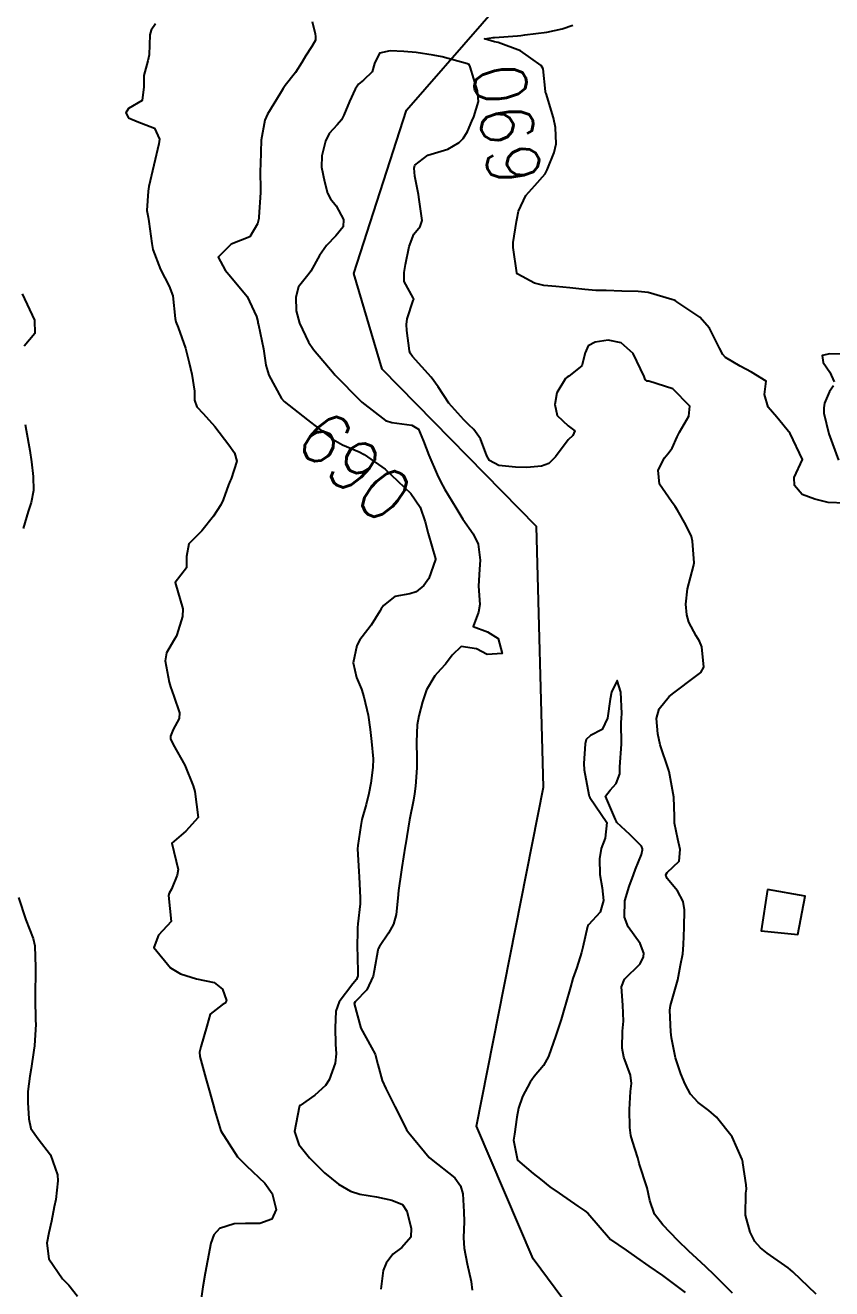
# Model space of a CAD drawing. Header units: metres. Extents: x 298520 to 308411, y 7433745 to 7450750.
# Drawn here: x 300115.2 to 300177.1, y 7448917.9 to 7449014.9 of the extents above; entities that cross this region are included whole.
import ezdxf
from ezdxf.enums import TextEntityAlignment as Align

# ---------------------------------------------------------------- set-up
doc = ezdxf.new("R2010")
doc.units = ezdxf.units.M
doc.header["$LTSCALE"] = 10
for name, color, linetype in [('Cotas', 45, 'Continuous'), ('Curvas de Nivel 1m', 11, 'Continuous'), ('Curvas de Nivel 5m', 15, 'Continuous'), ('Edificações', 30, 'Continuous'), ('Hidrografia', 140, 'Continuous')]:
    doc.layers.add(name, color=color, linetype=linetype)
doc.styles.add('Style-STANDARD', font='STANDARD.shx')

msp = doc.modelspace()

# ---------------------------------------------------------------- linework, layer by layer
at = {"layer": 'Curvas de Nivel 1m', "flags": 128}
for points, elevation in [([(300125.241, 7449014.974), (300124.895, 7449014.475), (300124.804, 7449014.134), (300124.745, 7449012.6), (300124.645, 7449012.136), (300124.327, 7449011.003), (300124.347, 7449010.138), (300124.219, 7449009.093), (300123.166, 7449008.484), (300122.963, 7449008.153), (300123.157, 7449007.771), (300123.814, 7449007.483), (300125.145, 7449006.954), (300125.54, 7449006.126), (300125.493, 7449005.763), (300125.113, 7449004.13), (300124.725, 7449002.497), (300124.675, 7449002.134), (300124.563, 7449000.643), (300124.66, 7449000.134), (300124.731, 7448999.806), (300124.937, 7448998.132), (300125.036, 7448997.661), (300125.609, 7448996.124), (300126.282, 7448994.835), (300126.565, 7448994.114), (300126.727, 7448992.361), (300126.779, 7448992.112), (300126.966, 7448991.677), (300127.532, 7448990.101), (300127.812, 7448988.977), (300128.02, 7448988.094), (300128.209, 7448986.785), (300128.232, 7448986.09), (300128.403, 7448985.602), (300128.883, 7448985.067), (300129.773, 7448984.071), (300130.859, 7448982.683), (300131.286, 7448982.056), (300131.468, 7448981.429), (300131.021, 7448980.058), (300130.955, 7448979.925), (300130.818, 7448979.605), (300130.417, 7448978.454), (300130.242, 7448978.066), (300129.67, 7448977.191), (300128.773, 7448976.09), (300127.792, 7448975.07), (300127.605, 7448974.101), (300127.611, 7448973.235), (300126.733, 7448972.11), (300127.327, 7448970.104), (300127.306, 7448969.495), (300126.867, 7448968.108), (300126.812, 7448967.978), (300126.68, 7448967.779), (300126.063, 7448966.722), (300125.972, 7448966.117), (300126.273, 7448964.479), (300126.375, 7448964.113), (300126.626, 7448963.398), (300127.076, 7448962.105), (300127.037, 7448961.675), (300126.594, 7448960.848), (300126.373, 7448960.325), (300126.383, 7448960.112), (300126.579, 7448959.699), (300127.473, 7448958.101), (300128.125, 7448956.517), (300128.236, 7448956.093), (300128.513, 7448954.09), (300127.561, 7448953.041), (300126.493, 7448952.11), (300126.962, 7448950.105), (300126.895, 7448949.669), (300126.448, 7448948.596), (300126.276, 7448948.282), (300126.232, 7448948.112), (300126.423, 7448946.11), (300125.463, 7448945.064), (300125.107, 7448944.123), (300126.377, 7448942.56), (300127.151, 7448942.102), (300128.369, 7448941.721), (300129.717, 7448941.42), (300130.361, 7448940.915), (300130.676, 7448940.057), (300130.569, 7448939.838), (300130.348, 7448939.728), (300129.418, 7448938.992), (300129.157, 7448938.077), (300128.714, 7448936.491), (300128.593, 7448936.086), (300128.629, 7448935.754), (300129.091, 7448934.078), (300129.357, 7448933.166), (300129.642, 7448932.069), (300129.773, 7448931.592), (300130.233, 7448930.06), (300131.519, 7448928.047), (300132.196, 7448927.375), (300133.612, 7448926.026), (300134.171, 7448925.253), (300134.477, 7448924.015), (300134.145, 7448923.277), (300133.227, 7448922.945), (300132.142, 7448922.948), (300131.269, 7448922.921), (300130.138, 7448922.565), (300129.699, 7448922.067), (300129.481, 7448921.424), (300129.222, 7448920.073), (300129.046, 7448919.129), (300128.869, 7448918.078), (300128.644, 7448916.657)], 691), ([(300175.881, 7448917.522), (300174.109, 7448919.248), (300173.737, 7448919.544), (300172.124, 7448920.679), (300171.636, 7448921.075), (300171.198, 7448921.574), (300170.839, 7448922.278), (300170.473, 7448923.585), (300170.502, 7448925.261), (300170.558, 7448925.584), (300170.52, 7448925.919), (300170.275, 7448927.589), (300170.266, 7448927.652), (300170.206, 7448927.866), (300169.452, 7448929.598), (300168.245, 7448931.112), (300167.658, 7448931.619), (300166.851, 7448932.223), (300166.265, 7448932.865), (300165.846, 7448933.644), (300165.511, 7448934.422), (300165.104, 7448935.652), (300164.792, 7448937.181), (300164.745, 7448937.656), (300164.683, 7448939.313), (300164.724, 7448939.656), (300165.086, 7448940.929), (300165.275, 7448941.646), (300165.501, 7448942.76), (300165.655, 7448943.641), (300165.714, 7448944.33), (300165.778, 7448945.64), (300165.804, 7448947.007), (300165.682, 7448947.641), (300165.266, 7448948.463), (300164.46, 7448949.403), (300164.374, 7448949.661), (300164.381, 7448949.744), (300164.466, 7448949.877), (300165.382, 7448950.744), (300165.455, 7448951.646), (300165.28, 7448952.428), (300165.038, 7448953.652), (300165.019, 7448954.153), (300164.984, 7448955.653), (300164.616, 7448957.605), (300164.605, 7448957.659), (300164.594, 7448957.69), (300164.564, 7448957.767), (300163.941, 7448959.666), (300163.747, 7448960.517), (300163.647, 7448961.67), (300163.86, 7448962.429), (300164.63, 7448963.367), (300164.965, 7448963.655), (300166.646, 7448964.912), (300167.06, 7448965.215), (300167.29, 7448965.624), (300167.126, 7448967.175), (300166.936, 7448967.627), (300166.687, 7448968.034), (300166.122, 7448969.063), (300165.966, 7448969.641), (300165.906, 7448970.452), (300166.018, 7448971.641), (300166.487, 7448973.371), (300166.539, 7448973.633), (300166.419, 7448975.285), (300166.342, 7448975.636), (300165.887, 7448976.543), (300165.254, 7448977.653), (300165.09, 7448977.94), (300164.81, 7448978.331), (300163.869, 7448979.67), (300163.765, 7448980.739), (300164.273, 7448981.666), (300164.529, 7448981.982), (300164.854, 7448982.43), (300165.242, 7448983.28), (300165.419, 7448983.652), (300166.125, 7448984.882), (300166.197, 7448985.64), (300164.913, 7448986.969), (300163.052, 7448987.547), (300162.921, 7448987.57), (300162.771, 7448987.682), (300162.695, 7448987.913), (300161.864, 7448989.691), (300160.951, 7448990.501), (300159.939, 7448990.702), (300158.951, 7448990.551), (300158.421, 7448990.262), (300158.17, 7448989.738), (300157.928, 7448988.745), (300156.925, 7448987.941), (300156.8, 7448987.876), (300156.658, 7448987.753), (300156.005, 7448986.661), (300155.858, 7448985.76), (300156.035, 7448984.913), (300156.877, 7448984.123), (300157.386, 7448983.745), (300157.221, 7448983.393), (300156.866, 7448983.058), (300155.901, 7448981.764), (300155.384, 7448981.233), (300154.842, 7448981.028), (300153.703, 7448980.929), (300152.84, 7448980.959), (300151.558, 7448981.097), (300150.848, 7448981.467), (300150.647, 7448981.823), (300150.163, 7448983.128), (300149.63, 7448983.839), (300149.253, 7448984.221), (300148.88, 7448984.599), (300147.734, 7448985.862), (300146.912, 7448987.116), (300146.367, 7448987.876), (300144.939, 7448989.45), (300144.766, 7448989.717), (300144.712, 7448989.893), (300144.511, 7448991.449), (300144.475, 7448991.897), (300144.524, 7448992.342), (300144.991, 7448993.751), (300145.028, 7448993.855), (300145.027, 7448993.89), (300144.993, 7448993.944), (300144.311, 7448995.206), (300144.297, 7448995.901), (300144.402, 7448996.519), (300144.679, 7448997.895), (300145.052, 7448998.847), (300145.514, 7448999.43), (300145.682, 7448999.884), (300145.458, 7449001.507), (300145.387, 7449001.887), (300145.104, 7449003.288), (300145.07, 7449003.891), (300145.115, 7449004.122), (300146.12, 7449004.883), (300147.126, 7449005.193), (300147.636, 7449005.357), (300148.505, 7449005.856), (300148.825, 7449006.165), (300149.146, 7449006.709), (300149.491, 7449007.503), (300149.646, 7449007.835), (300150.001, 7449009.006), (300149.923, 7449009.833), (300149.365, 7449011.675), (300149.275, 7449011.839), (300149.203, 7449011.875), (300149.154, 7449011.891), (300147.211, 7449012.426), (300146.523, 7449012.567), (300145.216, 7449012.76), (300144.264, 7449012.857), (300143.218, 7449012.911), (300142.419, 7449012.724), (300142.015, 7449011.932), (300141.833, 7449011.297), (300141.19, 7449010.642), (300140.799, 7449010.331), (300140.55, 7449009.946), (300140.114, 7449009.01), (300139.663, 7449007.955), (300139.5, 7449007.615), (300139.152, 7449007.211), (300138.548, 7449006.563), (300138.268, 7449005.973), (300137.993, 7449004.848), (300137.963, 7449003.977), (300138.194, 7449002.876), (300138.428, 7449001.97), (300138.649, 7449001.536), (300139.073, 7449001.014), (300139.645, 7448999.954), (300139.614, 7448999.398), (300139.05, 7448998.716), (300138.341, 7448997.971), (300137.802, 7448997.207), (300137.143, 7448995.988), (300137.011, 7448995.807), (300136.202, 7448994.797), (300135.991, 7448994), (300136.028, 7448992.954), (300136.264, 7448991.997), (300136.951, 7448990.562), (300137.346, 7448989.986), (300138.925, 7448988.133), (300138.993, 7448988.038), (300139.048, 7448987.968), (300140.895, 7448986.096), (300141.064, 7448985.938), (300142.879, 7448984.551), (300143.347, 7448984.382), (300144.876, 7448984.187), (300145.397, 7448983.885), (300145.786, 7448982.959), (300146.194, 7448981.877), (300146.831, 7448980.389), (300147.073, 7448979.868), (300147.42, 7448979.26), (300148.248, 7448977.856), (300148.79, 7448976.968), (300149.596, 7448975.838), (300149.978, 7448975.045), (300150.115, 7448973.83), (300150.065, 7448973.149), (300150.002, 7448971.831), (300150.113, 7448970.428), (300150.006, 7448969.83), (300149.582, 7448968.727), (300150.688, 7448968.328), (300151.51, 7448967.812), (300151.802, 7448966.672), (300150.664, 7448966.58), (300149.854, 7448967.016), (300148.673, 7448967.194), (300147.99, 7448966.53), (300147.479, 7448965.862), (300147.079, 7448965.435), (300146.644, 7448964.948), (300146.011, 7448963.879), (300145.702, 7448962.962), (300145.421, 7448961.888), (300145.297, 7448961.195), (300145.246, 7448959.89), (300145.281, 7448958.6), (300145.273, 7448957.889), (300145.155, 7448956.497), (300145.091, 7448955.892), (300145.018, 7448955.41), (300144.718, 7448953.897), (300144.5, 7448952.633), (300144.398, 7448951.996), (300144.385, 7448951.901), (300144.116, 7448950.256), (300144.06, 7448949.904), (300143.872, 7448948.483), (300143.816, 7448947.906), (300143.685, 7448946.653), (300143.487, 7448945.909), (300143.106, 7448945.219), (300142.397, 7448944.183), (300142.311, 7448944.004), (300142.286, 7448943.921), (300141.986, 7448942.315), (300141.912, 7448941.925), (300141.434, 7448940.858), (300140.552, 7448939.938), (300140.475, 7448939.815), (300140.974, 7448937.933), (300141.799, 7448936.434), (300142.081, 7448935.922), (300142.291, 7448935.13), (300142.623, 7448933.917), (300142.885, 7448933.295), (300143.587, 7448931.907), (300144.24, 7448930.616), (300144.479, 7448930.14), (300144.644, 7448929.894), (300146.205, 7448928.012), (300146.37, 7448927.868), (300148.189, 7448926.437), (300148.621, 7448925.846), (300148.787, 7448925.23), (300148.884, 7448923.843), (300148.899, 7448923.088), (300148.86, 7448921.843), (300148.905, 7448921.062), (300149.132, 7448919.84), (300149.444, 7448918.485), (300149.514, 7448917.836)], 689), ([(300114.993, 7448994.25), (300115.958, 7448992.24), (300115.97, 7448991.228), (300115.166, 7448990.248)], 692), ([(300115.243, 7448984.246), (300115.319, 7448983.795), (300115.594, 7448982.243), (300115.72, 7448981.361), (300115.845, 7448980.24), (300115.884, 7448979.167), (300115.703, 7448978.241), (300115.473, 7448977.567), (300115.077, 7448976.247)], 692), ([(300169.484, 7448917.596), (300168.103, 7448918.978), (300167.436, 7448919.62), (300166.749, 7448920.26), (300166.125, 7448920.825), (300165.275, 7448921.649), (300164.145, 7448922.832), (300163.502, 7448923.667), (300163.132, 7448924.707), (300162.925, 7448925.673), (300162.331, 7448927.549), (300162.289, 7448927.679), (300162.206, 7448927.976), (300161.803, 7448929.27), (300161.689, 7448929.688), (300161.611, 7448930.31), (300161.587, 7448931.69), (300161.657, 7448933.079), (300161.731, 7448933.688), (300161.642, 7448934.331), (300161.154, 7448935.697), (300161.006, 7448936.395), (300161.039, 7448937.699), (300161.108, 7448938.476), (300161.056, 7448939.699), (300160.955, 7448941.11), (300161.201, 7448941.698), (300162.385, 7448942.852), (300162.66, 7448943.407), (300162.679, 7448943.677), (300162.404, 7448944.424), (300161.486, 7448945.694), (300161.184, 7448946.452), (300161.222, 7448947.698), (300161.548, 7448948.788), (300161.894, 7448949.689), (300162.044, 7448950.112), (300162.486, 7448951.249), (300162.575, 7448951.596), (300162.575, 7448951.679), (300162.495, 7448951.895), (300161.606, 7448952.796), (300160.609, 7448953.709), (300160.575, 7448953.771), (300160.515, 7448953.939), (300159.745, 7448955.718), (300160.083, 7448956.172), (300160.548, 7448956.695), (300160.827, 7448957.438), (300160.829, 7448957.706), (300160.824, 7448957.964), (300160.957, 7448959.704), (300160.949, 7448961.363), (300160.959, 7448961.705), (300160.988, 7448962.076), (300160.917, 7448963.697), (300160.642, 7448964.602), (300160.208, 7448963.706), (300160.096, 7448963.176), (300159.886, 7448961.717), (300159.477, 7448960.844), (300158.593, 7448960.369), (300158.262, 7448960.059), (300158.172, 7448959.734), (300158.067, 7448958.236), (300158.099, 7448957.735), (300158.45, 7448955.825), (300158.479, 7448955.731), (300158.541, 7448955.62), (300159.843, 7448953.717), (300159.708, 7448952.511), (300159.407, 7448951.721), (300159.276, 7448950.927), (300159.297, 7448949.722), (300159.48, 7448948.692), (300159.579, 7448947.719), (300159.327, 7448946.828), (300158.424, 7448945.857), (300158.38, 7448945.774), (300158.364, 7448945.731), (300157.988, 7448944.145), (300157.906, 7448943.735), (300157.536, 7448942.584), (300157.224, 7448941.741), (300157.041, 7448941.065), (300156.674, 7448939.747), (300156.6, 7448939.487), (300156.331, 7448938.586), (300156.061, 7448937.754), (300155.934, 7448937.371), (300155.356, 7448935.764), (300154.987, 7448935.075), (300154.279, 7448934.21), (300154.082, 7448933.975), (300153.954, 7448933.783), (300153.366, 7448932.685), (300153.067, 7448931.792), (300152.932, 7448931.107), (300152.756, 7448929.795), (300152.693, 7448929.328), (300152.983, 7448927.792), (300154.193, 7448926.789), (300154.764, 7448926.347), (300155.472, 7448925.761), (300156.176, 7448925.261), (300157.62, 7448924.277), (300158.156, 7448923.926), (300158.394, 7448923.728), (300160.133, 7448921.71), (300161.318, 7448920.886), (300162.119, 7448920.324), (300163.067, 7448919.67), (300164.102, 7448918.949), (300165.854, 7448917.642)], 688), ([(300114.734, 7448947.953), (300115.289, 7448946.241), (300115.839, 7448944.798), (300115.975, 7448944.234), (300116.028, 7448942.581), (300116.034, 7448942.233), (300116.012, 7448940.578), (300115.993, 7448940.234), (300116.036, 7448938.524), (300116.049, 7448938.233), (300115.957, 7448936.583), (300115.913, 7448936.234), (300115.692, 7448934.825), (300115.587, 7448934.237), (300115.441, 7448933.058), (300115.441, 7448932.238), (300115.512, 7448930.965), (300115.676, 7448930.236), (300116.221, 7448929.449), (300117.175, 7448928.22), (300117.719, 7448926.683), (300117.749, 7448926.214), (300117.592, 7448924.792), (300117.47, 7448924.217), (300117.246, 7448923.12), (300117.061, 7448922.221), (300116.906, 7448921.441), (300117.056, 7448920.221), (300118.09, 7448918.709), (300118.581, 7448918.203), (300119.245, 7448917.362)], 692)]:
    msp.add_lwpolyline(points, dxfattribs=dict(at, elevation=elevation))
at = {"layer": 'Curvas de Nivel 5m', "elevation": 690, "flags": 128}
for points in [[(300137.245, 7449015.159), (300137.464, 7449014.215), (300137.505, 7449013.986), (300137.5, 7449013.715), (300137.222, 7449013.235), (300136.727, 7449012.478), (300136.446, 7449011.998), (300135.96, 7449011.238), (300135.185, 7449010.232), (300135.03, 7449010.012), (300134.788, 7449009.625), (300133.807, 7449008.03), (300133.613, 7449007.577), (300133.328, 7449006.037), (300133.288, 7449004.211), (300133.276, 7449004.038), (300133.267, 7449003.882), (300133.287, 7449002.037), (300133.166, 7449000.14), (300133.148, 7449000.039), (300133.059, 7448999.63), (300132.453, 7448998.642), (300131.043, 7448998.06), (300130.038, 7448997.06), (300130.58, 7448996.064), (300131.008, 7448995.559), (300132.25, 7448994.047), (300132.978, 7448992.512), (300133.068, 7448992.133), (300133.089, 7448992.038), (300133.138, 7448991.87), (300133.517, 7448990.031), (300133.693, 7448988.791), (300133.917, 7448988.025), (300134.896, 7448986.223), (300135.088, 7448986.008), (300136.879, 7448984.601), (300137.686, 7448983.982), (300138.864, 7448983.083), (300139.573, 7448982.673), (300140.855, 7448982.132), (300141.234, 7448981.936), (300142.836, 7448980.808), (300143.798, 7448979.905), (300144.328, 7448979.407), (300144.814, 7448978.95), (300145.519, 7448977.883), (300145.908, 7448976.757), (300146.132, 7448975.876), (300146.704, 7448973.92), (300146.705, 7448973.87), (300146.182, 7448972.432), (300145.803, 7448971.879), (300145.218, 7448971.393), (300144.723, 7448971.238), (300143.589, 7448971.042), (300142.709, 7448970.356), (300142.525, 7448970.103), (300142.428, 7448969.923), (300141.769, 7448968.852), (300141.083, 7448967.936), (300140.91, 7448967.707), (300140.676, 7448967.291), (300140.384, 7448965.944), (300140.646, 7448964.826), (300141.027, 7448963.936), (300141.21, 7448963.351), (300141.536, 7448961.931), (300141.699, 7448960.826), (300141.794, 7448959.928), (300141.914, 7448958.582), (300141.908, 7448957.927), (300141.749, 7448956.73), (300141.582, 7448955.93), (300141.374, 7448955.088), (300141.057, 7448953.935), (300140.963, 7448953.48), (300140.746, 7448951.937), (300140.732, 7448951.695), (300140.827, 7448949.936), (300140.849, 7448949.546), (300140.923, 7448947.935), (300140.913, 7448947.46), (300140.754, 7448945.937), (300140.732, 7448945.623), (300140.704, 7448943.937), (300140.708, 7448943.619), (300140.743, 7448941.936), (300140.651, 7448941.656), (300140.367, 7448941.335), (300139.314, 7448939.956), (300139.069, 7448939.232), (300138.998, 7448937.96), (300139.043, 7448936.692), (300139.097, 7448935.958), (300139.015, 7448935.236), (300138.552, 7448933.966), (300138.269, 7448933.538), (300137.449, 7448932.79), (300136.312, 7448931.989), (300136.283, 7448931.96), (300136.252, 7448931.878), (300135.89, 7448929.995), (300136.218, 7448929.009), (300137.031, 7448927.982), (300138.191, 7448926.821), (300139.266, 7448925.959), (300140.175, 7448925.416), (300140.906, 7448925.205), (300142.169, 7448924.998), (300143.343, 7448924.731), (300144.16, 7448924.389), (300144.507, 7448923.895), (300144.827, 7448922.577), (300144.81, 7448921.89), (300144.125, 7448921.115), (300143.431, 7448920.595), (300142.917, 7448919.912), (300142.68, 7448919.339), (300142.506, 7448917.916)], [(300178.104, 7448978.203), (300176.81, 7448978.255), (300175.782, 7448978.495), (300174.816, 7448978.869), (300174.222, 7448979.546), (300174.202, 7448980.173), (300174.843, 7448981.54), (300173.89, 7448983.55), (300172.885, 7448984.794), (300172.199, 7448985.567), (300171.942, 7448986.535), (300172.07, 7448987.569), (300170.93, 7448988.254), (300170.059, 7448988.718), (300168.941, 7448989.386), (300168.732, 7448989.612), (300168.479, 7448990.084), (300167.703, 7448991.623), (300166.976, 7448992.473), (300165.208, 7448993.657), (300165.084, 7448993.749), (300164.994, 7448993.779), (300164.835, 7448993.821), (300163, 7448994.366), (300162.249, 7448994.439), (300161.001, 7448994.464), (300159.787, 7448994.504), (300159.001, 7448994.523), (300158.145, 7448994.595), (300157.003, 7448994.729), (300155.932, 7448994.833), (300155.004, 7448994.904), (300154.296, 7448995.071), (300153.012, 7448995.758), (300152.964, 7448995.8), (300152.941, 7448995.874), (300152.657, 7448997.804), (300152.663, 7448998.187), (300152.915, 7448999.801), (300152.937, 7448999.929), (300153.071, 7449000.607), (300153.621, 7449001.792), (300154.32, 7449002.556), (300155.108, 7449003.465), (300155.221, 7449003.659), (300155.265, 7449003.768), (300155.795, 7449005.094), (300155.954, 7449005.762), (300155.893, 7449007.021), (300155.758, 7449007.764), (300155.182, 7449009.635), (300155.147, 7449009.735), (300155.135, 7449009.771), (300154.955, 7449011.528), (300154.817, 7449011.776), (300153.219, 7449012.9), (300151.506, 7449013.54), (300151.23, 7449013.6), (300150.451, 7449013.828), (300151.133, 7449013.922), (300151.234, 7449013.929), (300152.986, 7449014.052), (300153.236, 7449014.08), (300153.564, 7449014.122), (300155.238, 7449014.318), (300156.415, 7449014.585), (300157.244, 7449014.88)], [(300178.842, 7448989.593), (300176.944, 7448989.646), (300176.361, 7448989.519), (300176.418, 7448988.998), (300176.93, 7448988.238), (300177.284, 7448987.506)], [(300177.227, 7448987.198), (300176.912, 7448986.76), (300176.531, 7448985.883), (300176.478, 7448985.516), (300176.481, 7448985.108), (300176.873, 7448983.51), (300177.598, 7448981.502)]]:
    msp.add_lwpolyline(points, dxfattribs=at)
at = {"layer": 'Edificações'}
msp.add_lwpolyline([(300172.16, 7448948.569), (300171.672, 7448945.386), (300174.486, 7448945.107), (300175.045, 7448948.058)], close=True, dxfattribs=at)
at = {"layer": 'Hidrografia', "elevation": 696.093}
msp.add_lwpolyline([(300164.667, 7448906.09), (300154.179, 7448920.224), (300149.836, 7448930.406), (300154.972, 7448956.423), (300154.444, 7448976.41), (300142.599, 7448988.489), (300140.451, 7448995.822), (300144.48, 7449008.343), (300156.094, 7449021.677), (300155.662, 7449033.611), (300140.978, 7449038.356), (300130.613, 7449046.264), (300128.021, 7449060.211), (300131.752, 7449070.51), (300127.865, 7449082.301), (300116.348, 7449099.843), (300110.434, 7449110.842)], dxfattribs=at)

# ---------------------------------------------------------------- texts
at = {"layer": 'Cotas', "style": 'Style-STANDARD'}
for rotation, p in [(99.11592, (300152.179, 7449007.254, 690)), (316.9729, (300140.505, 7448981.038, 690))]:
    msp.add_text('690', height=4, rotation=rotation, dxfattribs=at).set_placement(p, align=Align.MIDDLE_CENTER)

doc.saveas('drawing.dxf')
